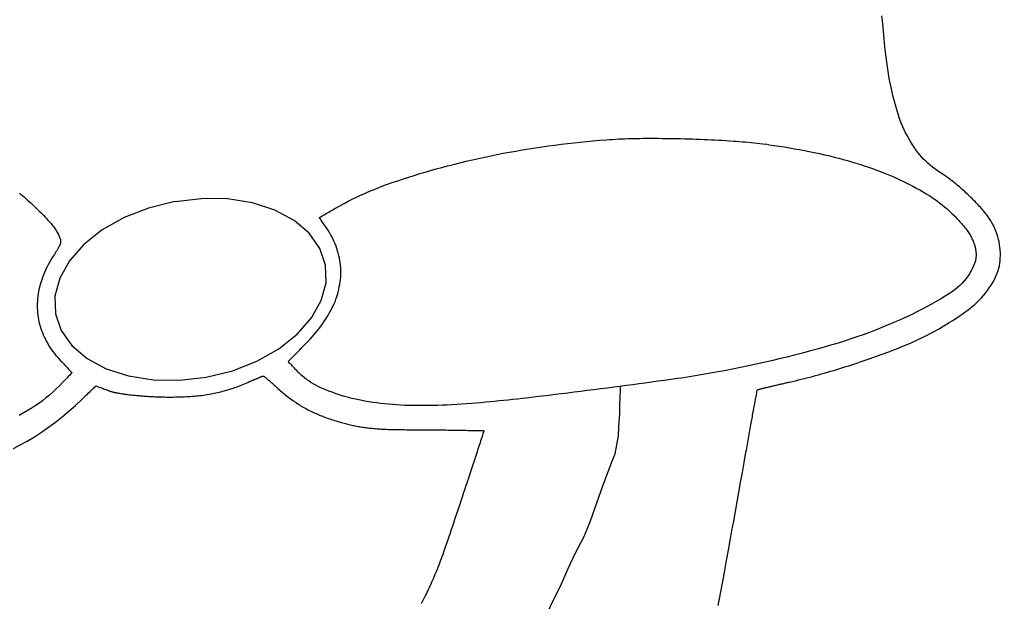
# Model space of a CAD drawing. Extents: x 0 to 1024, y 0 to 751.
# Drawn here: x 706.5 to 1022.4, y 196 to 383.7 of the extents above; entities that cross this region are included whole.
import ezdxf

# ---------------------------------------------------------------- set-up
doc = ezdxf.new("R2010")
doc.units = 0

msp = doc.modelspace()

# ---------------------------------------------------------------- linework, layer by layer
for p, q in [((984.5, 382.5), (984.28, 384.93)), ((984.74, 380.04), (984.5, 382.5)), ((984.98, 377.56), (984.74, 380.04)), ((985.24, 375.03), (984.98, 377.56)), ((985.52, 372.44), (985.24, 375.03)), ((985.7, 370.85), (985.52, 372.44)), ((985.9, 369.29), (985.7, 370.85)), ((986.12, 367.77), (985.9, 369.29)), ((986.35, 366.27), (986.12, 367.77)), ((986.61, 364.79), (986.35, 366.27)), ((986.9, 363.31), (986.61, 364.79)), ((987.2, 361.85), (986.9, 363.31)), ((987.53, 360.38), (987.2, 361.85)), ((987.89, 358.9), (987.53, 360.38)), ((988.27, 357.41), (987.89, 358.9)), ((988.69, 355.9), (988.27, 357.41)), ((989.13, 354.35), (988.69, 355.9)), ((989.46, 353.27), (989.13, 354.35)), ((989.81, 352.23), (989.46, 353.27)), ((990.18, 351.2), (989.81, 352.23)), ((990.57, 350.21), (990.18, 351.2)), ((990.98, 349.23), (990.57, 350.21)), ((991.41, 348.27), (990.98, 349.23)), ((991.87, 347.32), (991.41, 348.27)), ((887.04, 344.3), (889.1, 344.5)), ((889.1, 344.5), (891.19, 344.69)), ((891.19, 344.69), (893.32, 344.86)), ((893.32, 344.86), (895.5, 345.03)), ((895.5, 345.03), (896.53, 345.11)), ((896.53, 345.11), (897.53, 345.17)), ((897.53, 345.17), (898.52, 345.23)), ((898.52, 345.23), (899.49, 345.29)), ((899.49, 345.29), (900.46, 345.33)), ((900.46, 345.33), (901.42, 345.38)), ((901.42, 345.38), (902.38, 345.41)), ((902.38, 345.41), (903.35, 345.44)), ((903.35, 345.44), (904.33, 345.47)), ((904.33, 345.47), (905.32, 345.48)), ((905.32, 345.48), (906.32, 345.5)), ((906.32, 345.5), (907.35, 345.51)), ((907.35, 345.51), (908.62, 345.51)), ((908.62, 345.51), (909.86, 345.52)), ((909.86, 345.52), (911.08, 345.52)), ((911.08, 345.52), (912.28, 345.51)), ((912.28, 345.51), (913.48, 345.5)), ((913.48, 345.5), (914.66, 345.49)), ((914.66, 345.49), (915.85, 345.48)), ((915.85, 345.48), (917.04, 345.46)), ((917.04, 345.46), (918.24, 345.43)), ((918.24, 345.43), (919.46, 345.4)), ((919.46, 345.4), (920.7, 345.37)), ((920.7, 345.37), (921.97, 345.34)), ((921.97, 345.34), (923.23, 345.3)), ((923.23, 345.3), (924.46, 345.25)), ((924.46, 345.25), (925.67, 345.21)), ((925.67, 345.21), (926.86, 345.16)), ((926.86, 345.16), (928.04, 345.11)), ((928.04, 345.11), (929.22, 345.06)), ((929.22, 345.06), (930.39, 345)), ((930.39, 345), (931.57, 344.93)), ((931.57, 344.93), (932.77, 344.87)), ((932.77, 344.87), (933.97, 344.8)), ((933.97, 344.8), (935.2, 344.72)), ((935.2, 344.72), (936.46, 344.64)), ((936.46, 344.64), (937.45, 344.57)), ((937.45, 344.57), (938.43, 344.5)), ((938.43, 344.5), (939.38, 344.42)), ((939.38, 344.42), (940.32, 344.34)), ((992.36, 346.38), (991.87, 347.32)), ((992.88, 345.44), (992.36, 346.38)), ((993.43, 344.51), (992.88, 345.44)), ((994.02, 343.57), (993.43, 344.51)), ((864.26, 341.05), (866.3, 341.41)), ((866.3, 341.41), (868.37, 341.77)), ((868.37, 341.77), (870.5, 342.11)), ((870.5, 342.11), (872.66, 342.45)), ((872.66, 342.45), (874.77, 342.77)), ((874.77, 342.77), (876.85, 343.07)), ((876.85, 343.07), (878.9, 343.35)), ((878.9, 343.35), (880.94, 343.61)), ((880.94, 343.61), (882.97, 343.85)), ((882.97, 343.85), (885, 344.08)), ((885, 344.08), (887.04, 344.3)), ((940.32, 344.34), (941.26, 344.25)), ((941.26, 344.25), (942.18, 344.16)), ((942.18, 344.16), (943.11, 344.06)), ((943.11, 344.06), (944.04, 343.95)), ((944.04, 343.95), (944.98, 343.84)), ((944.98, 343.84), (945.93, 343.72)), ((945.93, 343.72), (946.9, 343.6)), ((947.88, 343.46), (946.9, 343.6)), ((947.88, 343.46), (949.59, 343.22)), ((949.59, 343.22), (951.26, 342.97)), ((951.26, 342.97), (952.9, 342.71)), ((952.9, 342.71), (954.52, 342.44)), ((954.52, 342.44), (956.11, 342.16)), ((956.11, 342.16), (957.7, 341.87)), ((957.7, 341.87), (959.28, 341.57)), ((959.28, 341.57), (960.87, 341.25)), ((960.87, 341.25), (962.48, 340.92)), ((994.64, 342.62), (994.02, 343.57)), ((995.22, 341.79), (994.64, 342.62)), ((995.81, 340.99), (995.22, 341.79)), ((848.31, 337.64), (850.36, 338.13)), ((850.36, 338.13), (852.37, 338.6)), ((852.37, 338.6), (854.36, 339.05)), ((854.36, 339.05), (856.33, 339.48)), ((856.33, 339.48), (858.3, 339.9)), ((858.3, 339.9), (860.27, 340.3)), ((860.27, 340.3), (862.26, 340.68)), ((862.26, 340.68), (864.26, 341.05)), ((962.48, 340.92), (964.1, 340.57)), ((964.1, 340.57), (965.75, 340.2)), ((965.75, 340.2), (967.43, 339.81)), ((967.43, 339.81), (968.9, 339.46)), ((968.9, 339.46), (970.33, 339.1)), ((970.33, 339.1), (971.74, 338.73)), ((971.74, 338.73), (973.12, 338.35)), ((973.12, 338.35), (974.48, 337.96)), ((996.42, 340.22), (995.81, 340.99)), ((997.04, 339.49), (996.42, 340.22)), ((997.69, 338.79), (997.04, 339.49)), ((998.36, 338.11), (997.69, 338.79)), ((999.05, 337.46), (998.36, 338.11)), ((837.13, 334.64), (838.89, 335.15)), ((838.89, 335.15), (840.67, 335.65)), ((840.67, 335.65), (842.48, 336.14)), ((842.48, 336.14), (844.33, 336.63)), ((844.33, 336.63), (846.22, 337.11)), ((846.22, 337.11), (848.31, 337.64)), ((974.48, 337.96), (975.84, 337.55)), ((975.84, 337.55), (977.19, 337.13)), ((977.19, 337.13), (978.53, 336.68)), ((978.53, 336.68), (979.89, 336.22)), ((979.89, 336.22), (981.26, 335.74)), ((981.26, 335.74), (982.65, 335.23)), ((982.65, 335.23), (984.06, 334.69)), ((999.77, 336.84), (999.05, 337.46)), ((1000.52, 336.23), (999.77, 336.84)), ((1001.3, 335.65), (1000.52, 336.23)), ((1002.12, 335.08), (1001.3, 335.65)), ((1002.97, 334.52), (1002.12, 335.08)), ((826.55, 331.23), (828.36, 331.85)), ((828.36, 331.85), (830.14, 332.45)), ((830.14, 332.45), (831.89, 333.02)), ((831.89, 333.02), (833.64, 333.58)), ((833.64, 333.58), (835.38, 334.12)), ((835.38, 334.12), (837.13, 334.64)), ((984.06, 334.69), (985.28, 334.22)), ((985.28, 334.22), (986.46, 333.74)), ((986.46, 333.74), (987.61, 333.26)), ((987.61, 333.26), (988.74, 332.76)), ((988.74, 332.76), (989.85, 332.26)), ((989.85, 332.26), (990.95, 331.74)), ((990.95, 331.74), (992.05, 331.21)), ((1003.39, 334.25), (1002.97, 334.52)), ((1003.81, 333.98), (1003.39, 334.25)), ((1004.21, 333.71), (1003.81, 333.98)), ((1004.6, 333.45), (1004.21, 333.71)), ((1004.99, 333.18), (1004.6, 333.45)), ((1005.37, 332.9), (1004.99, 333.18)), ((1005.75, 332.63), (1005.37, 332.9)), ((1006.13, 332.35), (1005.75, 332.63)), ((1006.51, 332.06), (1006.13, 332.35)), ((1006.9, 331.76), (1006.51, 332.06)), ((1007.28, 331.46), (1006.9, 331.76)), ((819.01, 328.37), (820.39, 328.94)), ((820.39, 328.94), (821.79, 329.5)), ((821.79, 329.5), (823.23, 330.04)), ((823.23, 330.04), (824.71, 330.58)), ((824.71, 330.58), (826.55, 331.23)), ((992.05, 331.21), (993.14, 330.66)), ((993.14, 330.66), (994.23, 330.09)), ((994.23, 330.09), (995.33, 329.5)), ((995.33, 329.5), (996.44, 328.88)), ((996.44, 328.88), (997.57, 328.23)), ((1007.67, 331.14), (1007.28, 331.46)), ((1008.11, 330.79), (1007.67, 331.14)), ((1008.53, 330.43), (1008.11, 330.79)), ((1008.95, 330.09), (1008.53, 330.43)), ((1009.35, 329.74), (1008.95, 330.09)), ((1009.75, 329.39), (1009.35, 329.74)), ((1010.15, 329.05), (1009.75, 329.39)), ((1010.54, 328.7), (1010.15, 329.05)), ((1010.93, 328.34), (1010.54, 328.7)), ((706.5, 327.88), (707.02, 327.43)), ((707.02, 327.43), (707.53, 326.99)), ((707.53, 326.99), (708.04, 326.54)), ((708.04, 326.54), (708.56, 326.08)), ((708.56, 326.08), (709.07, 325.62)), ((709.07, 325.62), (709.59, 325.15)), ((756.46, 325.13), (765.04, 326.11)), ((773.49, 325.97), (765.04, 326.11)), ((781.48, 324.71), (773.49, 325.97)), ((812.33, 325.22), (813.66, 325.9)), ((813.66, 325.9), (814.99, 326.55)), ((814.99, 326.55), (816.32, 327.18)), ((816.32, 327.18), (817.66, 327.78)), ((817.66, 327.78), (819.01, 328.37)), ((997.57, 328.23), (998.52, 327.67)), ((998.52, 327.67), (999.43, 327.11)), ((999.43, 327.11), (1000.32, 326.53)), ((1000.32, 326.53), (1001.19, 325.94)), ((1001.19, 325.94), (1002.03, 325.34)), ((1011.32, 327.98), (1010.93, 328.34)), ((1011.72, 327.61), (1011.32, 327.98)), ((1012.12, 327.23), (1011.72, 327.61)), ((1012.52, 326.84), (1012.12, 327.23)), ((1012.91, 326.47), (1012.52, 326.84)), ((1013.28, 326.1), (1012.91, 326.47)), ((1013.64, 325.74), (1013.28, 326.1)), ((1014, 325.38), (1013.64, 325.74)), ((709.59, 325.15), (710.11, 324.67)), ((710.11, 324.67), (710.64, 324.17)), ((710.64, 324.17), (711.13, 323.71)), ((711.13, 323.71), (711.6, 323.26)), ((711.6, 323.26), (712.06, 322.81)), ((712.06, 322.81), (712.51, 322.37)), ((712.51, 322.37), (712.96, 321.93)), ((748.07, 323.05), (740.2, 319.97)), ((756.46, 325.13), (748.07, 323.05)), ((788.71, 322.38), (781.48, 324.71)), ((794.89, 319.07), (788.71, 322.38)), ((806.54, 322), (806.98, 322.25)), ((806.98, 322.25), (807.41, 322.5)), ((807.41, 322.5), (807.85, 322.75)), ((807.85, 322.75), (808.28, 323)), ((808.28, 323), (809.65, 323.78)), ((809.65, 323.78), (811, 324.52)), ((811, 324.52), (812.33, 325.22)), ((1002.03, 325.34), (1002.85, 324.72)), ((1002.85, 324.72), (1003.66, 324.09)), ((1003.66, 324.09), (1004.46, 323.43)), ((1004.46, 323.43), (1005.25, 322.75)), ((1005.25, 322.75), (1006.03, 322.04)), ((1014.35, 325.02), (1014, 325.38)), ((1014.7, 324.66), (1014.35, 325.02)), ((1015.04, 324.3), (1014.7, 324.66)), ((1015.38, 323.93), (1015.04, 324.3)), ((1015.72, 323.55), (1015.38, 323.93)), ((1016.07, 323.17), (1015.72, 323.55)), ((1016.42, 322.78), (1016.07, 323.17)), ((1016.77, 322.38), (1016.42, 322.78)), ((1017.04, 322.07), (1016.77, 322.38)), ((712.96, 321.93), (713.4, 321.49)), ((713.4, 321.49), (713.84, 321.04)), ((713.84, 321.04), (714.28, 320.59)), ((714.28, 320.59), (714.71, 320.13)), ((714.71, 320.13), (715.16, 319.67)), ((715.16, 319.67), (715.6, 319.19)), ((715.6, 319.19), (716.06, 318.7)), ((740.2, 319.97), (733.15, 316)), ((803.06, 320), (803.5, 320.25)), ((803.27, 319.69), (803.06, 320)), ((803.47, 319.39), (803.27, 319.69)), ((803.68, 319.09), (803.47, 319.39)), ((803.5, 320.25), (803.93, 320.5)), ((803.88, 318.79), (803.68, 319.09)), ((803.93, 320.5), (804.37, 320.75)), ((804.37, 320.75), (804.8, 321)), ((804.8, 321), (805.24, 321.25)), ((805.24, 321.25), (805.67, 321.5)), ((805.67, 321.5), (806.11, 321.75)), ((806.11, 321.75), (806.54, 322)), ((1006.03, 322.04), (1006.82, 321.3)), ((1006.82, 321.3), (1007.6, 320.53)), ((1007.6, 320.53), (1007.96, 320.17)), ((1007.96, 320.17), (1008.31, 319.81)), ((1008.31, 319.81), (1008.64, 319.46)), ((1008.64, 319.46), (1008.97, 319.1)), ((1008.97, 319.1), (1009.29, 318.75)), ((1017.3, 321.76), (1017.04, 322.07)), ((1017.54, 321.45), (1017.3, 321.76)), ((1017.78, 321.14), (1017.54, 321.45)), ((1018.02, 320.83), (1017.78, 321.14)), ((1018.25, 320.52), (1018.02, 320.83)), ((1018.47, 320.21), (1018.25, 320.52)), ((1018.68, 319.89), (1018.47, 320.21)), ((1018.9, 319.57), (1018.68, 319.89)), ((1019.11, 319.23), (1018.9, 319.57)), ((1019.32, 318.89), (1019.11, 319.23)), ((716.06, 318.7), (716.34, 318.38)), ((716.34, 318.38), (716.62, 318.07)), ((716.62, 318.07), (716.88, 317.75)), ((716.88, 317.75), (717.14, 317.44)), ((717.14, 317.44), (717.38, 317.12)), ((717.38, 317.12), (717.61, 316.79)), ((717.61, 316.79), (717.84, 316.46)), ((717.84, 316.46), (718.06, 316.13)), ((718.06, 316.13), (718.28, 315.78)), ((733.15, 316), (727.2, 311.3)), ((799.79, 314.9), (794.89, 319.07)), ((804.09, 318.49), (803.88, 318.79)), ((804.29, 318.19), (804.09, 318.49)), ((804.49, 317.89), (804.29, 318.19)), ((804.7, 317.58), (804.49, 317.89)), ((804.9, 317.28), (804.7, 317.58)), ((805.11, 316.98), (804.9, 317.28)), ((805.31, 316.68), (805.11, 316.98)), ((805.52, 316.38), (805.31, 316.68)), ((805.98, 315.69), (805.52, 316.38)), ((1009.29, 318.75), (1009.6, 318.39)), ((1009.6, 318.39), (1009.91, 318.03)), ((1009.91, 318.03), (1010.22, 317.67)), ((1010.22, 317.67), (1010.53, 317.3)), ((1010.53, 317.3), (1010.83, 316.92)), ((1010.83, 316.92), (1011.14, 316.53)), ((1011.14, 316.53), (1011.45, 316.12)), ((1011.45, 316.12), (1011.69, 315.8)), ((1019.53, 318.53), (1019.32, 318.89)), ((1019.98, 317.74), (1019.53, 318.53)), ((1020.38, 316.95), (1019.98, 317.74)), ((1020.75, 316.16), (1020.38, 316.95)), ((1021.08, 315.37), (1020.75, 316.16)), ((718.28, 315.78), (718.49, 315.43)), ((718.49, 315.43), (718.7, 315.07)), ((718.7, 315.07), (718.9, 314.69)), ((718.9, 314.69), (718.97, 314.56)), ((718.97, 314.56), (719.04, 314.42)), ((719.04, 314.42), (719.11, 314.29)), ((719.11, 314.29), (719.17, 314.16)), ((719.17, 314.16), (719.23, 314.03)), ((719.23, 314.03), (719.29, 313.9)), ((719.29, 313.9), (719.34, 313.76)), ((719.34, 313.76), (719.39, 313.63)), ((719.39, 313.63), (719.45, 313.49)), ((719.45, 313.49), (719.5, 313.36)), ((719.5, 313.36), (719.55, 313.21)), ((719.55, 313.21), (719.59, 313.07)), ((719.59, 313.07), (719.63, 312.97)), ((719.63, 312.97), (719.65, 312.87)), ((719.65, 312.87), (719.68, 312.77)), ((719.68, 312.77), (719.69, 312.67)), ((803.22, 310.04), (799.79, 314.9)), ((806.4, 314.99), (805.98, 315.69)), ((806.8, 314.3), (806.4, 314.99)), ((807.18, 313.61), (806.8, 314.3)), ((807.53, 312.91), (807.18, 313.61)), ((807.85, 312.21), (807.53, 312.91)), ((1011.69, 315.8), (1011.92, 315.48)), ((1011.92, 315.48), (1012.14, 315.16)), ((1012.14, 315.16), (1012.35, 314.83)), ((1012.35, 314.83), (1012.55, 314.51)), ((1012.55, 314.51), (1012.74, 314.18)), ((1012.74, 314.18), (1012.92, 313.85)), ((1012.92, 313.85), (1013.1, 313.52)), ((1013.1, 313.52), (1013.27, 313.17)), ((1013.27, 313.17), (1013.44, 312.82)), ((1013.44, 312.82), (1013.6, 312.46)), ((1021.37, 314.57), (1021.08, 315.37)), ((1021.62, 313.76), (1021.37, 314.57)), ((1021.84, 312.94), (1021.62, 313.76)), ((1022.02, 312.11), (1021.84, 312.94)), ((718.7, 309.69), (718.58, 309.5)), ((718.82, 309.89), (718.7, 309.69)), ((718.93, 310.09), (718.82, 309.89)), ((719.06, 310.29), (718.93, 310.09)), ((719.18, 310.5), (719.06, 310.29)), ((719.24, 310.61), (719.18, 310.5)), ((719.3, 310.72), (719.24, 310.61)), ((719.35, 310.83), (719.3, 310.72)), ((719.4, 310.94), (719.35, 310.83)), ((719.45, 311.05), (719.4, 310.94)), ((719.49, 311.16), (719.45, 311.05)), ((719.53, 311.27), (719.49, 311.16)), ((719.56, 311.38), (719.53, 311.27)), ((719.6, 311.5), (719.56, 311.38)), ((719.63, 311.61), (719.6, 311.5)), ((719.65, 311.73), (719.63, 311.61)), ((719.68, 311.86), (719.65, 311.73)), ((719.69, 311.96), (719.68, 311.86)), ((719.69, 312.67), (719.71, 312.57)), ((719.71, 312.07), (719.69, 311.96)), ((719.71, 312.57), (719.72, 312.47)), ((719.72, 312.17), (719.71, 312.07)), ((719.72, 312.47), (719.72, 312.37)), ((719.72, 312.37), (719.72, 312.27)), ((719.72, 312.27), (719.72, 312.17)), ((727.2, 311.3), (722.56, 306.04)), ((805.05, 304.67), (803.22, 310.04)), ((808.15, 311.49), (807.85, 312.21)), ((808.43, 310.76), (808.15, 311.49)), ((808.69, 310.02), (808.43, 310.76)), ((808.93, 309.25), (808.69, 310.02)), ((1013.6, 312.46), (1013.75, 312.08)), ((1013.75, 312.08), (1013.88, 311.77)), ((1013.88, 311.77), (1013.99, 311.47)), ((1013.99, 311.47), (1014.09, 311.17)), ((1014.09, 311.17), (1014.18, 310.86)), ((1014.18, 310.86), (1014.26, 310.56)), ((1014.26, 310.56), (1014.33, 310.26)), ((1014.33, 310.26), (1014.39, 309.95)), ((1014.39, 309.95), (1014.44, 309.65)), ((1014.44, 309.65), (1014.49, 309.34)), ((1022.17, 311.26), (1022.02, 312.11)), ((1022.28, 310.4), (1022.17, 311.26)), ((1022.36, 309.51), (1022.28, 310.4)), ((716.78, 306.67), (716.35, 305.94)), ((717.23, 307.4), (716.78, 306.67)), ((717.71, 308.13), (717.23, 307.4)), ((717.84, 308.34), (717.71, 308.13)), ((717.97, 308.53), (717.84, 308.34)), ((718.1, 308.73), (717.97, 308.53)), ((718.22, 308.92), (718.1, 308.73)), ((718.34, 309.11), (718.22, 308.92)), ((718.46, 309.31), (718.34, 309.11)), ((718.58, 309.5), (718.46, 309.31)), ((809.15, 308.47), (808.93, 309.25)), ((809.35, 307.66), (809.15, 308.47)), ((809.52, 306.88), (809.35, 307.66)), ((809.67, 306.1), (809.52, 306.88)), ((1014.47, 306.6), (1014.41, 306.32)), ((1014.51, 306.89), (1014.47, 306.6)), ((1014.49, 309.34), (1014.52, 309.02)), ((1014.54, 307.17), (1014.51, 306.89)), ((1014.52, 309.02), (1014.55, 308.69)), ((1014.57, 307.46), (1014.54, 307.17)), ((1014.55, 308.69), (1014.57, 308.36)), ((1014.57, 308.36), (1014.58, 308.06)), ((1014.58, 307.76), (1014.57, 307.46)), ((1014.58, 308.06), (1014.58, 307.76)), ((1022.33, 306.06), (1022.39, 306.89)), ((1022.41, 308.61), (1022.36, 309.51)), ((1022.39, 306.89), (1022.42, 307.74)), ((1022.42, 307.74), (1022.41, 308.61)), ((715.21, 303.76), (714.86, 303.02)), ((715.57, 304.49), (715.21, 303.76)), ((715.95, 305.22), (715.57, 304.49)), ((716.35, 305.94), (715.95, 305.22)), ((722.56, 306.04), (719.42, 300.42)), ((805.21, 298.99), (805.05, 304.67)), ((809.79, 305.34), (809.67, 306.1)), ((809.88, 304.58), (809.79, 305.34)), ((809.95, 303.83), (809.88, 304.58)), ((809.99, 303.08), (809.95, 303.83)), ((1013.53, 303.93), (1013.06, 302.98)), ((1013.96, 304.92), (1013.53, 303.93)), ((1014.08, 305.2), (1013.96, 304.92)), ((1014.18, 305.48), (1014.08, 305.2)), ((1014.27, 305.76), (1014.18, 305.48)), ((1014.35, 306.04), (1014.27, 305.76)), ((1014.41, 306.32), (1014.35, 306.04)), ((1021.68, 302.88), (1021.9, 303.66)), ((1021.9, 303.66), (1022.08, 304.45)), ((1022.08, 304.45), (1022.22, 305.25)), ((1022.22, 305.25), (1022.33, 306.06)), ((713.92, 300.71), (713.64, 299.9)), ((714.22, 301.5), (713.92, 300.71)), ((714.53, 302.26), (714.22, 301.5)), ((714.86, 303.02), (714.53, 302.26)), ((719.42, 300.42), (717.9, 294.67)), ((809.87, 300.04), (809.94, 300.81)), ((809.94, 300.81), (809.98, 301.57)), ((809.98, 301.57), (810, 302.32)), ((810, 302.32), (809.99, 303.08)), ((1011.41, 300.38), (1010.78, 299.59)), ((1012, 301.21), (1011.41, 300.38)), ((1012.54, 302.07), (1012, 301.21)), ((1013.06, 302.98), (1012.54, 302.07)), ((1020.39, 299.83), (1020.77, 300.59)), ((1020.77, 300.59), (1021.11, 301.35)), ((1021.11, 301.35), (1021.42, 302.11)), ((1021.42, 302.11), (1021.68, 302.88)), ((712.93, 297.56), (712.75, 296.82)), ((713.13, 298.31), (712.93, 297.56)), ((713.36, 299.07), (713.13, 298.31)), ((713.64, 299.9), (713.36, 299.07)), ((803.69, 293.24), (805.21, 298.99)), ((809.32, 296.78), (809.49, 297.61)), ((809.49, 297.61), (809.65, 298.46)), ((809.65, 298.46), (809.77, 299.25)), ((809.77, 299.25), (809.87, 300.04)), ((1008.63, 297.43), (1007.82, 296.77)), ((1009.39, 298.11), (1008.63, 297.43)), ((1010.1, 298.83), (1009.39, 298.11)), ((1010.78, 299.59), (1010.1, 298.83)), ((1018.23, 296.45), (1018.82, 297.29)), ((1018.82, 297.29), (1019.4, 298.17)), ((1019.4, 298.17), (1019.96, 299.08)), ((1019.96, 299.08), (1020.39, 299.83)), ((712.28, 293.89), (712.23, 293.14)), ((712.36, 294.62), (712.28, 293.89)), ((712.46, 295.36), (712.36, 294.62)), ((712.59, 296.09), (712.46, 295.36)), ((712.75, 296.82), (712.59, 296.09)), ((717.9, 294.67), (718.06, 288.99)), ((808.4, 293.64), (808.66, 294.4)), ((808.66, 294.4), (808.9, 295.18)), ((808.9, 295.18), (809.12, 295.97)), ((809.12, 295.97), (809.32, 296.78)), ((1004.59, 294.63), (1003.14, 293.74)), ((1006.07, 295.55), (1004.59, 294.63)), ((1006.97, 296.14), (1006.07, 295.55)), ((1007.82, 296.77), (1006.97, 296.14)), ((1015.62, 293.38), (1016.31, 294.11)), ((1016.31, 294.11), (1016.97, 294.86)), ((1016.97, 294.86), (1017.61, 295.64)), ((1017.61, 295.64), (1018.23, 296.45)), ((712.23, 293.14), (712.19, 292.39)), ((712.19, 292.39), (712.19, 291.63)), ((712.19, 291.63), (712.2, 290.85)), ((712.2, 290.85), (712.24, 290.06)), ((800.55, 287.62), (803.69, 293.24)), ((806.68, 289.89), (807.08, 290.64)), ((807.08, 290.64), (807.45, 291.38)), ((807.45, 291.38), (807.79, 292.13)), ((807.79, 292.13), (808.11, 292.88)), ((808.11, 292.88), (808.4, 293.64)), ((998.83, 291.29), (997.4, 290.53)), ((1000.26, 292.08), (998.83, 291.29)), ((1001.69, 292.9), (1000.26, 292.08)), ((1003.14, 293.74), (1001.69, 292.9)), ((1011.69, 290.02), (1012.55, 290.66)), ((1012.55, 290.66), (1013.37, 291.32)), ((1013.37, 291.32), (1014.15, 291.99)), ((1014.15, 291.99), (1014.9, 292.67)), ((1014.9, 292.67), (1015.62, 293.38)), ((712.24, 290.06), (712.3, 289.29)), ((712.3, 289.29), (712.37, 288.54)), ((712.37, 288.54), (712.47, 287.81)), ((712.47, 287.81), (712.6, 287.09)), ((718.06, 288.99), (719.89, 283.63)), ((795.91, 282.36), (800.55, 287.62)), ((805.24, 287.46), (805.75, 288.29)), ((805.75, 288.29), (806.25, 289.14)), ((806.25, 289.14), (806.68, 289.89)), ((991.49, 287.64), (989.94, 286.95)), ((993.01, 288.34), (991.49, 287.64)), ((994.49, 289.06), (993.01, 288.34)), ((995.95, 289.78), (994.49, 289.06)), ((997.4, 290.53), (995.95, 289.78)), ((1007.08, 286.85), (1008.22, 287.6)), ((1008.22, 287.6), (1009.37, 288.37)), ((1009.37, 288.37), (1010.52, 289.18)), ((1010.52, 289.18), (1011.69, 290.02)), ((712.6, 287.09), (712.74, 286.38)), ((712.74, 286.38), (712.91, 285.67)), ((712.91, 285.67), (713.1, 284.98)), ((713.1, 284.98), (713.32, 284.29)), ((802.53, 283.67), (803.1, 284.39)), ((803.1, 284.39), (803.65, 285.14)), ((803.65, 285.14), (804.19, 285.89)), ((804.19, 285.89), (804.72, 286.67)), ((804.72, 286.67), (805.24, 287.46)), ((984.22, 284.55), (982.2, 283.75)), ((986.26, 285.38), (984.22, 284.55)), ((988.34, 286.25), (986.26, 285.38)), ((989.94, 286.95), (988.34, 286.25)), ((1002.46, 284.07), (1003.63, 284.74)), ((1003.63, 284.74), (1004.79, 285.42)), ((1004.79, 285.42), (1005.94, 286.13)), ((1005.94, 286.13), (1007.08, 286.85)), ((713.32, 284.29), (713.56, 283.6)), ((713.56, 283.6), (713.83, 282.91)), ((713.83, 282.91), (714.13, 282.21)), ((714.13, 282.21), (714.45, 281.51)), ((714.45, 281.51), (714.81, 280.77)), ((719.89, 283.63), (723.32, 278.76)), ((789.96, 277.66), (795.91, 282.36)), ((800.05, 280.81), (800.7, 281.52)), ((800.7, 281.52), (801.33, 282.23)), ((801.33, 282.23), (801.94, 282.95)), ((801.94, 282.95), (802.53, 283.67)), ((976.23, 281.54), (974.24, 280.86)), ((978.22, 282.25), (976.23, 281.54)), ((980.21, 282.98), (978.22, 282.25)), ((982.2, 283.75), (980.21, 282.98)), ((996.75, 281.1), (997.5, 281.47)), ((997.5, 281.47), (998.79, 282.11)), ((998.79, 282.11), (1000.04, 282.76)), ((1000.04, 282.76), (1001.26, 283.41)), ((1001.26, 283.41), (1002.46, 284.07)), ((714.81, 280.77), (715.18, 280.06)), ((715.18, 280.06), (715.57, 279.37)), ((715.57, 279.37), (715.96, 278.7)), ((715.96, 278.7), (716.37, 278.05)), ((716.37, 278.05), (716.8, 277.41)), ((723.32, 278.76), (728.22, 274.59)), ((797.25, 277.93), (797.78, 278.47)), ((797.78, 278.47), (798.3, 279.01)), ((798.3, 279.01), (798.83, 279.55)), ((798.83, 279.55), (799.36, 280.1)), ((799.36, 280.1), (800.05, 280.81)), ((966, 278.31), (963.82, 277.7)), ((968.11, 278.93), (966, 278.31)), ((970.19, 279.56), (968.11, 278.93)), ((972.23, 280.2), (970.19, 279.56)), ((974.24, 280.86), (972.23, 280.2)), ((989.46, 277.91), (990.22, 278.21)), ((990.22, 278.21), (990.97, 278.51)), ((990.97, 278.51), (991.7, 278.82)), ((991.7, 278.82), (992.42, 279.13)), ((992.42, 279.13), (993.14, 279.44)), ((993.14, 279.44), (993.85, 279.75)), ((993.85, 279.75), (994.57, 280.08)), ((994.57, 280.08), (995.28, 280.41)), ((995.28, 280.41), (996.01, 280.75)), ((996.01, 280.75), (996.75, 281.1)), ((716.8, 277.41), (717.25, 276.78)), ((717.25, 276.78), (717.71, 276.17)), ((717.71, 276.17), (718.2, 275.56)), ((718.2, 275.56), (718.71, 274.96)), ((718.71, 274.96), (719.24, 274.36)), ((782.91, 273.69), (789.96, 277.66)), ((794.07, 274.68), (794.6, 275.22)), ((794.6, 275.22), (795.13, 275.76)), ((795.13, 275.76), (795.66, 276.3)), ((795.66, 276.3), (796.19, 276.84)), ((796.19, 276.84), (796.72, 277.39)), ((796.72, 277.39), (797.25, 277.93)), ((953.66, 275.04), (951.19, 274.43)), ((956.14, 275.66), (953.66, 275.04)), ((958.66, 276.31), (956.14, 275.66)), ((961.21, 276.99), (958.66, 276.31)), ((963.82, 277.7), (961.21, 276.99)), ((980.43, 274.55), (981.34, 274.87)), ((981.34, 274.87), (982.25, 275.19)), ((982.25, 275.19), (983.15, 275.52)), ((983.15, 275.52), (984.06, 275.85)), ((984.06, 275.85), (984.96, 276.18)), ((984.96, 276.18), (985.87, 276.52)), ((985.87, 276.52), (986.79, 276.87)), ((986.79, 276.87), (987.73, 277.23)), ((987.73, 277.23), (988.69, 277.6)), ((988.69, 277.6), (989.46, 277.91)), ((719.24, 274.36), (719.81, 273.76)), ((719.81, 273.76), (720.1, 273.45)), ((720.1, 273.45), (720.4, 273.13)), ((720.4, 273.13), (720.7, 272.82)), ((720.7, 272.82), (721, 272.51)), ((721, 272.51), (721.3, 272.2)), ((721.3, 272.2), (721.6, 271.89)), ((721.6, 271.89), (721.9, 271.58)), ((728.22, 274.59), (734.4, 271.28)), ((775.04, 270.61), (782.91, 273.69)), ((793.02, 273.59), (793.55, 274.13)), ((793.24, 273.35), (793.02, 273.59)), ((793.47, 273.11), (793.24, 273.35)), ((793.7, 272.87), (793.47, 273.11)), ((793.55, 274.13), (794.07, 274.68)), ((793.93, 272.63), (793.7, 272.87)), ((794.16, 272.39), (793.93, 272.63)), ((794.39, 272.15), (794.16, 272.39)), ((794.62, 271.91), (794.39, 272.15)), ((794.84, 271.67), (794.62, 271.91)), ((941.29, 272.2), (938.75, 271.67)), ((943.79, 272.74), (941.29, 272.2)), ((946.27, 273.29), (943.79, 272.74)), ((948.74, 273.85), (946.27, 273.29)), ((951.19, 274.43), (948.74, 273.85)), ((971.66, 271.65), (972.62, 271.95)), ((972.62, 271.95), (973.59, 272.26)), ((973.59, 272.26), (974.56, 272.57)), ((974.56, 272.57), (975.55, 272.89)), ((975.55, 272.89), (976.55, 273.22)), ((976.55, 273.22), (977.57, 273.57)), ((977.57, 273.57), (978.55, 273.9)), ((978.55, 273.9), (979.5, 274.22)), ((979.5, 274.22), (980.43, 274.55)), ((721.9, 271.58), (722.19, 271.26)), ((722.16, 268.73), (721.92, 268.47)), ((722.41, 268.99), (722.16, 268.73)), ((722.19, 271.26), (722.49, 270.95)), ((722.65, 269.24), (722.41, 268.99)), ((722.49, 270.95), (722.79, 270.64)), ((722.9, 269.5), (722.65, 269.24)), ((722.79, 270.64), (723.09, 270.33)), ((723.14, 269.76), (722.9, 269.5)), ((723.09, 270.33), (723.39, 270.02)), ((723.39, 270.02), (723.14, 269.76)), ((734.4, 271.28), (741.63, 268.95)), ((741.63, 268.95), (749.62, 267.69)), ((758.07, 267.55), (766.65, 268.53)), ((766.65, 268.53), (775.04, 270.61)), ((783.74, 268.48), (783.84, 268.53)), ((783.84, 268.53), (783.95, 268.57)), ((783.95, 268.57), (784.06, 268.62)), ((784.06, 268.62), (784.17, 268.66)), ((784.17, 268.66), (784.28, 268.71)), ((784.28, 268.71), (784.39, 268.75)), ((784.39, 268.75), (784.5, 268.8)), ((784.5, 268.8), (784.61, 268.85)), ((784.61, 268.85), (784.64, 268.86)), ((784.64, 268.86), (784.66, 268.87)), ((784.66, 268.87), (784.68, 268.87)), ((784.68, 268.87), (784.7, 268.88)), ((784.7, 268.88), (784.73, 268.89)), ((784.73, 268.89), (784.75, 268.9)), ((784.75, 268.9), (784.77, 268.9)), ((784.77, 268.9), (784.79, 268.91)), ((784.79, 268.91), (784.82, 268.91)), ((784.82, 268.91), (784.84, 268.92)), ((784.84, 268.92), (784.86, 268.92)), ((784.86, 268.92), (784.89, 268.93)), ((784.89, 268.93), (784.91, 268.93)), ((784.91, 268.93), (784.94, 268.93)), ((784.94, 268.93), (784.96, 268.93)), ((784.96, 268.93), (784.98, 268.93)), ((784.98, 268.93), (785, 268.93)), ((785, 268.93), (785.02, 268.93)), ((785.02, 268.93), (785.05, 268.92)), ((785.05, 268.92), (785.07, 268.91)), ((785.07, 268.91), (785.09, 268.9)), ((785.09, 268.9), (785.11, 268.89)), ((785.11, 268.89), (785.13, 268.88)), ((785.13, 268.88), (785.15, 268.86)), ((785.15, 268.86), (785.26, 268.78)), ((785.26, 268.78), (785.36, 268.69)), ((785.36, 268.69), (785.46, 268.61)), ((785.46, 268.61), (785.57, 268.52)), ((785.57, 268.52), (785.67, 268.44)), ((795.07, 271.43), (794.84, 271.67)), ((795.3, 271.18), (795.07, 271.43)), ((795.53, 270.94), (795.3, 271.18)), ((795.76, 270.7), (795.53, 270.94)), ((796.38, 270.07), (795.76, 270.7)), ((797.01, 269.47), (796.38, 270.07)), ((797.64, 268.89), (797.01, 269.47)), ((798.29, 268.35), (797.64, 268.89)), ((922.24, 268.67), (920.98, 268.48)), ((923.49, 268.87), (922.24, 268.67)), ((924.72, 269.07), (923.49, 268.87)), ((925.95, 269.27), (924.72, 269.07)), ((927.18, 269.48), (925.95, 269.27)), ((928.41, 269.69), (927.18, 269.48)), ((929.65, 269.91), (928.41, 269.69)), ((930.91, 270.14), (929.65, 269.91)), ((932.19, 270.38), (930.91, 270.14)), ((933.5, 270.63), (932.19, 270.38)), ((936.15, 271.15), (933.5, 270.63)), ((938.75, 271.67), (936.15, 271.15)), ((960.11, 268.34), (961.02, 268.57)), ((961.02, 268.57), (961.93, 268.82)), ((961.93, 268.82), (962.85, 269.07)), ((962.85, 269.07), (963.78, 269.32)), ((963.78, 269.32), (964.73, 269.59)), ((964.73, 269.59), (965.7, 269.86)), ((965.7, 269.86), (966.74, 270.16)), ((966.74, 270.16), (967.75, 270.46)), ((967.75, 270.46), (968.74, 270.76)), ((968.74, 270.76), (969.72, 271.05)), ((969.72, 271.05), (970.69, 271.35)), ((970.69, 271.35), (971.66, 271.65)), ((719.37, 265.82), (718.28, 264.77)), ((720.44, 266.93), (719.37, 265.82)), ((720.69, 267.19), (720.44, 266.93)), ((720.94, 267.44), (720.69, 267.19)), ((721.18, 267.7), (720.94, 267.44)), ((721.43, 267.96), (721.18, 267.7)), ((721.67, 268.22), (721.43, 267.96)), ((721.92, 268.47), (721.67, 268.22)), ((730.34, 265.02), (730.71, 265.38)), ((730.71, 265.38), (731.08, 265.74)), ((731.08, 265.74), (731.43, 265.61)), ((731.43, 265.61), (731.79, 265.48)), ((731.79, 265.48), (732.14, 265.35)), ((749.62, 267.69), (758.07, 267.55)), ((775.77, 265.19), (776.3, 265.37)), ((776.3, 265.37), (776.82, 265.56)), ((776.82, 265.56), (777.35, 265.76)), ((777.35, 265.76), (777.87, 265.96)), ((777.87, 265.96), (778.39, 266.17)), ((778.39, 266.17), (778.92, 266.39)), ((778.92, 266.39), (779.45, 266.62)), ((779.45, 266.62), (780, 266.86)), ((780, 266.86), (780.15, 266.93)), ((780.15, 266.93), (780.3, 266.99)), ((780.3, 266.99), (780.45, 267.06)), ((780.45, 267.06), (780.59, 267.12)), ((780.59, 267.12), (780.73, 267.18)), ((780.73, 267.18), (780.88, 267.25)), ((780.88, 267.25), (781.02, 267.31)), ((781.02, 267.31), (781.16, 267.37)), ((781.16, 267.37), (781.3, 267.44)), ((781.3, 267.44), (781.45, 267.5)), ((781.45, 267.5), (781.6, 267.56)), ((781.6, 267.56), (781.75, 267.63)), ((781.75, 267.63), (781.89, 267.69)), ((781.89, 267.69), (782.02, 267.75)), ((782.02, 267.75), (782.14, 267.8)), ((782.14, 267.8), (782.27, 267.86)), ((782.27, 267.86), (782.4, 267.91)), ((782.4, 267.91), (782.52, 267.96)), ((782.52, 267.96), (782.65, 268.02)), ((782.65, 268.02), (782.77, 268.07)), ((782.77, 268.07), (782.9, 268.13)), ((782.9, 268.13), (783.03, 268.18)), ((783.03, 268.18), (783.16, 268.24)), ((783.16, 268.24), (783.29, 268.29)), ((783.29, 268.29), (783.41, 268.34)), ((783.41, 268.34), (783.52, 268.39)), ((783.52, 268.39), (783.63, 268.43)), ((783.63, 268.43), (783.74, 268.48)), ((785.67, 268.44), (785.77, 268.36)), ((785.77, 268.36), (785.87, 268.28)), ((785.87, 268.28), (785.97, 268.19)), ((785.97, 268.19), (786.07, 268.11)), ((786.07, 268.11), (786.18, 268.02)), ((786.18, 268.02), (786.28, 267.94)), ((786.28, 267.94), (786.39, 267.85)), ((786.39, 267.85), (786.51, 267.74)), ((786.51, 267.74), (786.64, 267.64)), ((786.64, 267.64), (786.76, 267.54)), ((786.76, 267.54), (786.88, 267.44)), ((786.88, 267.44), (786.99, 267.34)), ((786.99, 267.34), (787.11, 267.24)), ((787.11, 267.24), (787.23, 267.14)), ((787.23, 267.14), (787.34, 267.04)), ((787.34, 267.04), (787.46, 266.94)), ((787.46, 266.94), (787.58, 266.84)), ((787.58, 266.84), (787.7, 266.73)), ((787.7, 266.73), (787.82, 266.62)), ((787.82, 266.62), (787.97, 266.5)), ((787.97, 266.5), (788.1, 266.37)), ((788.1, 266.37), (788.24, 266.25)), ((788.24, 266.25), (788.38, 266.13)), ((788.38, 266.13), (788.51, 266.01)), ((788.51, 266.01), (788.64, 265.89)), ((788.64, 265.89), (788.77, 265.77)), ((788.77, 265.77), (788.91, 265.65)), ((788.91, 265.65), (789.04, 265.53)), ((789.04, 265.53), (789.17, 265.41)), ((789.17, 265.41), (789.31, 265.28)), ((798.94, 267.84), (798.29, 268.35)), ((799.62, 267.35), (798.94, 267.84)), ((800.31, 266.89), (799.62, 267.35)), ((801.02, 266.45), (800.31, 266.89)), ((801.75, 266.04), (801.02, 266.45)), ((802.51, 265.64), (801.75, 266.04)), ((803.29, 265.26), (802.51, 265.64)), ((899.98, 265.59), (897.92, 265.32)), ((899.98, 265.59), (899.81, 260.86)), ((902.01, 265.86), (899.98, 265.59)), ((904.02, 266.13), (902.01, 265.86)), ((906.03, 266.4), (904.02, 266.13)), ((908.03, 266.67), (906.03, 266.4)), ((910.04, 266.94), (908.03, 266.67)), ((912.07, 267.22), (910.04, 266.94)), ((914.13, 267.51), (912.07, 267.22)), ((916.23, 267.8), (914.13, 267.51)), ((918.37, 268.1), (916.23, 267.8)), ((919.69, 268.29), (918.37, 268.1)), ((920.98, 268.48), (919.69, 268.29)), ((947.35, 265.32), (947.64, 265.38)), ((947.64, 265.38), (947.92, 265.45)), ((947.92, 265.45), (948.19, 265.52)), ((948.19, 265.52), (948.46, 265.58)), ((948.46, 265.58), (948.73, 265.64)), ((948.73, 265.64), (948.99, 265.71)), ((948.99, 265.71), (949.26, 265.77)), ((949.26, 265.77), (949.53, 265.83)), ((949.53, 265.83), (949.8, 265.9)), ((949.8, 265.9), (950.07, 265.96)), ((950.07, 265.96), (950.35, 266.03)), ((950.35, 266.03), (950.63, 266.09)), ((950.63, 266.09), (950.97, 266.17)), ((950.97, 266.17), (951.29, 266.25)), ((951.29, 266.25), (951.61, 266.32)), ((951.61, 266.32), (951.93, 266.39)), ((951.93, 266.39), (952.24, 266.46)), ((952.24, 266.46), (952.55, 266.54)), ((952.55, 266.54), (952.86, 266.61)), ((952.86, 266.61), (953.18, 266.68)), ((953.18, 266.68), (953.49, 266.75)), ((953.49, 266.75), (953.81, 266.83)), ((953.81, 266.83), (954.14, 266.9)), ((954.14, 266.9), (954.47, 266.98)), ((954.47, 266.98), (955.45, 267.2)), ((955.45, 267.2), (956.41, 267.43)), ((956.41, 267.43), (957.35, 267.65)), ((957.35, 267.65), (958.28, 267.88)), ((958.28, 267.88), (959.2, 268.11)), ((959.2, 268.11), (960.11, 268.34)), ((716.09, 262.79), (714.97, 261.86)), ((717.19, 263.76), (716.09, 262.79)), ((718.28, 264.77), (717.19, 263.76)), ((727.36, 262.17), (727.73, 262.53)), ((727.73, 262.53), (728.1, 262.88)), ((728.1, 262.88), (728.48, 263.24)), ((728.48, 263.24), (728.85, 263.6)), ((728.85, 263.6), (729.22, 263.95)), ((729.22, 263.95), (729.59, 264.31)), ((729.59, 264.31), (729.97, 264.67)), ((729.97, 264.67), (730.34, 265.02)), ((732.14, 265.35), (732.49, 265.22)), ((732.49, 265.22), (732.84, 265.09)), ((732.84, 265.09), (733.19, 264.97)), ((733.19, 264.97), (733.54, 264.84)), ((733.54, 264.84), (733.89, 264.71)), ((733.89, 264.71), (734.24, 264.58)), ((734.24, 264.58), (734.59, 264.45)), ((734.59, 264.45), (734.94, 264.32)), ((734.94, 264.32), (735.29, 264.19)), ((735.29, 264.19), (735.5, 264.12)), ((735.5, 264.12), (735.7, 264.05)), ((735.7, 264.05), (735.9, 263.98)), ((735.9, 263.98), (736.1, 263.92)), ((736.1, 263.92), (736.3, 263.86)), ((736.3, 263.86), (736.49, 263.81)), ((736.49, 263.81), (736.69, 263.76)), ((736.69, 263.76), (736.89, 263.71)), ((736.89, 263.71), (737.09, 263.66)), ((737.09, 263.66), (737.3, 263.62)), ((737.3, 263.62), (737.51, 263.58)), ((737.51, 263.58), (737.72, 263.54)), ((737.72, 263.54), (738.05, 263.48)), ((738.05, 263.48), (738.37, 263.42)), ((738.37, 263.42), (738.69, 263.37)), ((738.69, 263.37), (739, 263.32)), ((739, 263.32), (739.31, 263.27)), ((739.31, 263.27), (739.61, 263.22)), ((739.61, 263.22), (739.92, 263.18)), ((739.92, 263.18), (740.23, 263.13)), ((740.23, 263.13), (740.54, 263.09)), ((740.54, 263.09), (740.86, 263.05)), ((740.86, 263.05), (741.18, 263)), ((741.18, 263), (741.51, 262.96)), ((741.51, 262.96), (741.91, 262.91)), ((741.91, 262.91), (742.29, 262.87)), ((742.29, 262.87), (742.67, 262.82)), ((742.67, 262.82), (743.04, 262.78)), ((743.04, 262.78), (743.41, 262.74)), ((743.41, 262.74), (743.78, 262.71)), ((743.78, 262.71), (744.15, 262.67)), ((744.15, 262.67), (744.52, 262.64)), ((744.52, 262.64), (744.89, 262.6)), ((744.89, 262.6), (745.27, 262.57)), ((745.27, 262.57), (745.66, 262.54)), ((745.66, 262.54), (746.05, 262.51)), ((746.05, 262.51), (746.48, 262.48)), ((746.48, 262.48), (746.9, 262.45)), ((746.9, 262.45), (747.31, 262.42)), ((747.31, 262.42), (747.72, 262.4)), ((747.72, 262.4), (748.12, 262.37)), ((748.12, 262.37), (748.52, 262.35)), ((748.52, 262.35), (748.93, 262.33)), ((748.93, 262.33), (749.33, 262.31)), ((749.33, 262.31), (749.74, 262.29)), ((749.74, 262.29), (750.15, 262.27)), ((750.15, 262.27), (750.57, 262.25)), ((750.57, 262.25), (751, 262.24)), ((751, 262.24), (751.75, 262.21)), ((751.75, 262.21), (752.48, 262.19)), ((758.13, 262.2), (758.86, 262.22)), ((758.86, 262.22), (759.61, 262.25)), ((759.61, 262.25), (760.25, 262.28)), ((760.25, 262.28), (760.87, 262.31)), ((760.87, 262.31), (761.49, 262.35)), ((761.49, 262.35), (762.09, 262.39)), ((762.09, 262.39), (762.69, 262.44)), ((762.69, 262.44), (763.29, 262.5)), ((763.29, 262.5), (763.88, 262.56)), ((763.88, 262.56), (764.48, 262.63)), ((764.48, 262.63), (765.08, 262.7)), ((765.08, 262.7), (765.69, 262.79)), ((765.69, 262.79), (766.31, 262.88)), ((766.31, 262.88), (766.94, 262.98)), ((766.94, 262.98), (767.53, 263.07)), ((767.53, 263.07), (768.1, 263.17)), ((768.1, 263.17), (768.65, 263.27)), ((768.65, 263.27), (769.2, 263.38)), ((769.2, 263.38), (769.74, 263.5)), ((769.74, 263.5), (770.28, 263.62)), ((770.28, 263.62), (770.82, 263.74)), ((770.82, 263.74), (771.36, 263.87)), ((771.36, 263.87), (771.9, 264.01)), ((771.9, 264.01), (772.45, 264.16)), ((772.45, 264.16), (773, 264.32)), ((773, 264.32), (773.57, 264.48)), ((773.57, 264.48), (774.14, 264.66)), ((774.14, 264.66), (774.69, 264.83)), ((774.69, 264.83), (775.24, 265.01)), ((775.24, 265.01), (775.77, 265.19)), ((789.45, 265.15), (789.31, 265.28)), ((789.45, 265.15), (789.84, 264.8)), ((789.84, 264.8), (790.22, 264.46)), ((790.22, 264.46), (790.59, 264.13)), ((790.59, 264.13), (790.97, 263.8)), ((790.97, 263.8), (791.34, 263.49)), ((791.34, 263.49), (791.72, 263.18)), ((791.72, 263.18), (792.09, 262.87)), ((792.09, 262.87), (792.48, 262.57)), ((792.48, 262.57), (792.87, 262.26)), ((792.87, 262.26), (793.27, 261.96)), ((804.1, 264.9), (803.29, 265.26)), ((805.13, 264.47), (804.1, 264.9)), ((806.14, 264.07), (805.13, 264.47)), ((807.14, 263.69), (806.14, 264.07)), ((808.13, 263.33), (807.14, 263.69)), ((809.12, 262.99), (808.13, 263.33)), ((810.11, 262.68), (809.12, 262.99)), ((811.11, 262.38), (810.11, 262.68)), ((812.11, 262.1), (811.11, 262.38)), ((874.91, 262.45), (872.81, 262.2)), ((876.99, 262.7), (874.91, 262.45)), ((879.04, 262.94), (876.99, 262.7)), ((881.08, 263.19), (879.04, 262.94)), ((883.13, 263.44), (881.08, 263.19)), ((885.18, 263.7), (883.13, 263.44)), ((887.25, 263.95), (885.18, 263.7)), ((889.35, 264.22), (887.25, 263.95)), ((891.49, 264.49), (889.35, 264.22)), ((893.68, 264.77), (891.49, 264.49)), ((895.82, 265.05), (893.68, 264.77)), ((897.92, 265.32), (895.82, 265.05)), ((943.66, 261.88), (943.74, 262.35)), ((943.74, 262.35), (943.83, 262.83)), ((943.83, 262.83), (943.92, 263.31)), ((943.92, 263.31), (944.02, 263.8)), ((944.02, 263.8), (944.11, 264.3)), ((944.11, 264.3), (944.12, 264.32)), ((944.12, 264.34), (944.13, 264.36)), ((944.12, 264.32), (944.12, 264.34)), ((944.13, 264.36), (944.14, 264.38)), ((944.14, 264.38), (944.15, 264.4)), ((944.15, 264.4), (944.16, 264.42)), ((944.16, 264.42), (944.17, 264.44)), ((944.17, 264.44), (944.18, 264.45)), ((944.18, 264.45), (944.19, 264.47)), ((944.19, 264.47), (944.21, 264.48)), ((944.21, 264.48), (944.22, 264.5)), ((944.22, 264.5), (944.24, 264.51)), ((944.24, 264.51), (944.26, 264.52)), ((944.26, 264.52), (944.28, 264.54)), ((944.28, 264.54), (944.29, 264.55)), ((944.29, 264.55), (944.31, 264.56)), ((944.31, 264.56), (944.33, 264.57)), ((944.33, 264.57), (944.35, 264.58)), ((944.35, 264.58), (944.37, 264.58)), ((944.37, 264.58), (944.39, 264.59)), ((944.39, 264.59), (944.41, 264.6)), ((944.41, 264.6), (944.43, 264.61)), ((944.43, 264.61), (944.45, 264.61)), ((944.45, 264.61), (944.47, 264.62)), ((944.47, 264.62), (944.72, 264.68)), ((944.72, 264.68), (944.96, 264.74)), ((944.96, 264.74), (945.2, 264.8)), ((945.2, 264.8), (945.44, 264.85)), ((945.44, 264.85), (945.68, 264.91)), ((945.68, 264.91), (945.91, 264.97)), ((945.91, 264.97), (946.14, 265.02)), ((946.14, 265.02), (946.38, 265.08)), ((946.38, 265.08), (946.62, 265.14)), ((946.62, 265.14), (946.86, 265.2)), ((946.86, 265.2), (947.1, 265.25)), ((947.1, 265.25), (947.35, 265.32)), ((711.48, 259.29), (710.25, 258.49)), ((712.67, 260.12), (711.48, 259.29)), ((713.84, 260.97), (712.67, 260.12)), ((714.97, 261.86), (713.84, 260.97)), ((722.34, 257.57), (724.48, 259.46)), ((724.48, 259.46), (726.62, 261.46)), ((726.62, 261.46), (726.99, 261.81)), ((726.99, 261.81), (727.36, 262.17)), ((752.48, 262.19), (753.2, 262.18)), ((753.2, 262.18), (753.9, 262.16)), ((753.9, 262.16), (754.6, 262.16)), ((754.6, 262.16), (755.3, 262.16)), ((755.3, 262.16), (756, 262.16)), ((756, 262.16), (756.7, 262.17)), ((756.7, 262.17), (757.41, 262.18)), ((757.41, 262.18), (758.13, 262.2)), ((793.27, 261.96), (793.68, 261.65)), ((793.68, 261.65), (794.1, 261.35)), ((794.1, 261.35), (794.5, 261.06)), ((794.5, 261.06), (794.9, 260.78)), ((794.9, 260.78), (795.29, 260.51)), ((795.29, 260.51), (795.68, 260.25)), ((795.68, 260.25), (796.07, 259.99)), ((796.07, 259.99), (796.46, 259.74)), ((796.46, 259.74), (796.85, 259.5)), ((796.85, 259.5), (797.25, 259.26)), ((797.25, 259.26), (797.66, 259.02)), ((813.13, 261.84), (812.11, 262.1)), ((814.17, 261.59), (813.13, 261.84)), ((815.24, 261.36), (814.17, 261.59)), ((816.33, 261.13), (815.24, 261.36)), ((817.67, 260.88), (816.33, 261.13)), ((818.98, 260.65), (817.67, 260.88)), ((820.27, 260.44), (818.98, 260.65)), ((821.55, 260.25), (820.27, 260.44)), ((822.81, 260.08), (821.55, 260.25)), ((824.08, 259.93), (822.81, 260.08)), ((825.34, 259.81), (824.08, 259.93)), ((826.62, 259.7), (825.34, 259.81)), ((827.91, 259.6), (826.62, 259.7)), ((829.21, 259.53), (827.91, 259.6)), ((830.54, 259.47), (829.21, 259.53)), ((831.91, 259.43), (830.54, 259.47)), ((833.52, 259.4), (831.91, 259.43)), ((835.1, 259.38), (833.52, 259.4)), ((836.65, 259.38), (835.1, 259.38)), ((838.18, 259.38), (836.65, 259.38)), ((839.7, 259.41), (838.18, 259.38)), ((841.21, 259.44), (839.7, 259.41)), ((842.72, 259.49), (841.21, 259.44)), ((844.23, 259.55), (842.72, 259.49)), ((845.76, 259.63), (844.23, 259.55)), ((847.31, 259.72), (845.76, 259.63)), ((848.89, 259.83), (847.31, 259.72)), ((850.5, 259.95), (848.89, 259.83)), ((852.06, 260.08), (850.5, 259.95)), ((853.59, 260.2), (852.06, 260.08)), ((855.09, 260.33), (853.59, 260.2)), ((856.57, 260.47), (855.09, 260.33)), ((858.04, 260.6), (856.57, 260.47)), ((859.5, 260.74), (858.04, 260.6)), ((860.96, 260.89), (859.5, 260.74)), ((862.42, 261.03), (860.96, 260.89)), ((863.9, 261.19), (862.42, 261.03)), ((865.4, 261.35), (863.9, 261.19)), ((866.92, 261.52), (865.4, 261.35)), ((868.48, 261.7), (866.92, 261.52)), ((870.67, 261.95), (868.48, 261.7)), ((872.81, 262.2), (870.67, 261.95)), ((899.89, 256.81), (899.81, 260.86)), ((943.12, 259.03), (943.21, 259.52)), ((943.21, 259.52), (943.3, 260)), ((943.3, 260), (943.39, 260.47)), ((943.39, 260.47), (943.48, 260.95)), ((943.48, 260.95), (943.57, 261.41)), ((943.57, 261.41), (943.66, 261.88)), ((707.68, 256.95), (706.32, 256.21)), ((708.99, 257.71), (707.68, 256.95)), ((710.25, 258.49), (708.99, 257.71)), ((720.19, 255.77), (722.34, 257.57)), ((797.66, 259.02), (798.07, 258.79)), ((798.07, 258.79), (798.5, 258.55)), ((798.5, 258.55), (798.93, 258.32)), ((798.93, 258.32), (799.39, 258.08)), ((799.39, 258.08), (799.83, 257.85)), ((799.83, 257.85), (800.27, 257.62)), ((800.27, 257.62), (800.71, 257.41)), ((800.71, 257.41), (801.14, 257.2)), ((801.14, 257.2), (801.58, 257)), ((801.58, 257), (802.02, 256.81)), ((802.02, 256.81), (802.46, 256.62)), ((802.46, 256.62), (802.91, 256.43)), ((802.91, 256.43), (803.36, 256.24)), ((803.36, 256.24), (803.83, 256.06)), ((803.83, 256.06), (804.31, 255.87)), ((899.56, 252.6), (899.89, 256.81)), ((942.52, 255.82), (942.62, 256.34)), ((942.62, 256.34), (942.72, 256.87)), ((942.72, 256.87), (942.82, 257.41)), ((942.82, 257.41), (942.92, 257.96)), ((942.92, 257.96), (943.02, 258.52)), ((943.02, 258.52), (943.12, 259.03)), ((715.81, 252.42), (718.02, 254.05)), ((718.02, 254.05), (720.19, 255.77)), ((804.31, 255.87), (804.85, 255.67)), ((804.85, 255.67), (805.37, 255.48)), ((805.37, 255.48), (805.89, 255.29)), ((805.89, 255.29), (806.4, 255.12)), ((806.4, 255.12), (806.91, 254.94)), ((806.91, 254.94), (807.42, 254.78)), ((807.42, 254.78), (807.93, 254.61)), ((807.93, 254.61), (808.45, 254.45)), ((808.45, 254.45), (808.97, 254.3)), ((808.97, 254.3), (809.49, 254.14)), ((809.49, 254.14), (810.03, 253.99)), ((810.03, 253.99), (810.59, 253.83)), ((810.59, 253.83), (811.02, 253.72)), ((811.02, 253.72), (811.44, 253.61)), ((811.44, 253.61), (811.85, 253.5)), ((811.85, 253.5), (812.26, 253.4)), ((812.26, 253.4), (812.67, 253.3)), ((812.67, 253.3), (813.07, 253.21)), ((813.07, 253.21), (813.48, 253.11)), ((813.48, 253.11), (813.89, 253.03)), ((813.89, 253.03), (814.3, 252.94)), ((814.3, 252.94), (814.72, 252.86)), ((814.72, 252.86), (815.14, 252.77)), ((815.14, 252.77), (815.58, 252.69)), ((941.94, 252.62), (942.04, 253.17)), ((942.04, 253.17), (942.14, 253.71)), ((942.14, 253.71), (942.23, 254.24)), ((942.23, 254.24), (942.33, 254.77)), ((942.33, 254.77), (942.43, 255.29)), ((942.43, 255.29), (942.52, 255.82)), ((711.28, 249.39), (713.57, 250.87)), ((713.57, 250.87), (715.81, 252.42)), ((815.58, 252.69), (816, 252.62)), ((816, 252.62), (816.41, 252.55)), ((816.41, 252.55), (816.82, 252.48)), ((816.82, 252.48), (817.22, 252.42)), ((817.22, 252.42), (817.62, 252.36)), ((817.62, 252.36), (818.01, 252.3)), ((818.01, 252.3), (818.41, 252.25)), ((818.41, 252.25), (818.8, 252.2)), ((818.8, 252.2), (819.21, 252.16)), ((819.21, 252.16), (819.62, 252.12)), ((819.62, 252.12), (820.03, 252.08)), ((820.03, 252.08), (820.46, 252.04)), ((820.46, 252.04), (821.01, 252)), ((821.01, 252), (821.54, 251.95)), ((821.54, 251.95), (822.07, 251.92)), ((822.07, 251.92), (822.59, 251.88)), ((822.59, 251.88), (823.11, 251.85)), ((823.11, 251.85), (823.62, 251.82)), ((823.62, 251.82), (824.14, 251.8)), ((824.14, 251.8), (824.66, 251.77)), ((824.66, 251.77), (825.18, 251.75)), ((825.18, 251.75), (825.71, 251.74)), ((825.71, 251.74), (826.25, 251.72)), ((826.25, 251.72), (826.8, 251.71)), ((826.8, 251.71), (827.71, 251.69)), ((827.71, 251.69), (828.59, 251.68)), ((828.59, 251.68), (829.46, 251.66)), ((829.46, 251.66), (830.32, 251.65)), ((830.32, 251.65), (831.18, 251.63)), ((831.18, 251.63), (832.02, 251.62)), ((832.02, 251.62), (832.87, 251.61)), ((832.87, 251.61), (833.72, 251.61)), ((833.72, 251.61), (834.58, 251.6)), ((834.58, 251.6), (835.45, 251.59)), ((835.45, 251.59), (836.34, 251.59)), ((836.34, 251.59), (837.25, 251.58)), ((837.25, 251.58), (837.87, 251.58)), ((837.87, 251.58), (838.48, 251.58)), ((838.48, 251.58), (839.08, 251.57)), ((839.08, 251.57), (839.68, 251.57)), ((839.68, 251.57), (840.26, 251.57)), ((840.26, 251.57), (840.84, 251.56)), ((840.84, 251.56), (841.43, 251.56)), ((841.43, 251.56), (842.01, 251.55)), ((842.01, 251.55), (842.61, 251.55)), ((842.61, 251.55), (843.2, 251.54)), ((843.2, 251.54), (843.82, 251.54)), ((843.82, 251.54), (844.44, 251.53)), ((844.44, 251.53), (844.97, 251.52)), ((844.97, 251.52), (845.48, 251.52)), ((845.48, 251.52), (845.98, 251.51)), ((845.98, 251.51), (846.48, 251.51)), ((846.48, 251.51), (846.98, 251.5)), ((846.98, 251.5), (847.47, 251.49)), ((847.47, 251.49), (847.96, 251.48)), ((847.96, 251.48), (848.45, 251.48)), ((848.45, 251.48), (848.95, 251.47)), ((848.95, 251.47), (849.45, 251.46)), ((849.45, 251.46), (849.97, 251.45)), ((849.97, 251.45), (850.49, 251.44)), ((850.49, 251.44), (850.96, 251.43)), ((850.96, 251.43), (851.42, 251.42)), ((851.42, 251.42), (851.87, 251.41)), ((851.87, 251.41), (852.31, 251.4)), ((852.31, 251.4), (852.75, 251.39)), ((852.75, 251.39), (853.19, 251.38)), ((853.19, 251.38), (853.63, 251.38)), ((853.63, 251.38), (854.06, 251.37)), ((854.06, 251.37), (854.51, 251.36)), ((854.51, 251.36), (854.96, 251.35)), ((854.96, 251.35), (855.42, 251.34)), ((855.57, 249.76), (855.37, 249.17)), ((855.42, 251.34), (855.88, 251.33)), ((855.76, 250.36), (855.57, 249.76)), ((855.96, 250.98), (855.76, 250.36)), ((855.88, 251.33), (855.9, 251.33)), ((855.9, 251.33), (855.91, 251.32)), ((855.91, 251.32), (855.93, 251.32)), ((855.93, 251.32), (855.94, 251.31)), ((855.94, 251.31), (855.95, 251.3)), ((855.95, 251.3), (855.97, 251.29)), ((855.97, 251), (855.96, 250.98)), ((855.97, 251.29), (855.98, 251.28)), ((855.98, 251.02), (855.97, 251)), ((855.98, 251.28), (855.98, 251.27)), ((855.98, 251.27), (855.99, 251.26)), ((855.99, 251.07), (855.98, 251.05)), ((855.98, 251.05), (855.98, 251.04)), ((855.98, 251.04), (855.98, 251.02)), ((855.99, 251.26), (856, 251.24)), ((856, 251.13), (855.99, 251.11)), ((855.99, 251.11), (855.99, 251.09)), ((855.99, 251.09), (855.99, 251.07)), ((856, 251.24), (856, 251.23)), ((856, 251.23), (856, 251.21)), ((856, 251.21), (856, 251.19)), ((856, 251.19), (856, 251.17)), ((856, 251.17), (856, 251.15)), ((856, 251.15), (856, 251.13)), ((898.88, 246.79), (899.39, 249.65)), ((899.39, 249.65), (899.56, 252.6)), ((941.37, 249.48), (941.48, 250.1)), ((941.48, 250.1), (941.6, 250.74)), ((941.6, 250.74), (941.72, 251.39)), ((941.72, 251.39), (941.84, 252.05)), ((941.84, 252.05), (941.94, 252.62)), ((704.03, 245.3), (706.52, 246.61)), ((706.52, 246.61), (708.93, 247.97)), ((708.93, 247.97), (711.28, 249.39)), ((854.62, 246.86), (854.43, 246.28)), ((854.81, 247.43), (854.62, 246.86)), ((854.99, 248.01), (854.81, 247.43)), ((855.18, 248.59), (854.99, 248.01)), ((855.37, 249.17), (855.18, 248.59)), ((898.38, 243.84), (898.88, 246.79)), ((940.82, 246.36), (940.93, 246.99)), ((940.93, 246.99), (941.04, 247.61)), ((941.04, 247.61), (941.15, 248.23)), ((941.15, 248.23), (941.26, 248.85)), ((941.26, 248.85), (941.37, 249.48)), ((853.64, 243.89), (853.42, 243.21)), ((853.85, 244.51), (853.64, 243.89)), ((854.04, 245.11), (853.85, 244.51)), ((854.24, 245.7), (854.04, 245.11)), ((854.43, 246.28), (854.24, 245.7)), ((897.28, 241.31), (898.38, 243.84)), ((939.89, 241.09), (940.47, 244.41)), ((940.47, 244.41), (940.59, 245.07)), ((940.59, 245.07), (940.7, 245.72)), ((940.7, 245.72), (940.82, 246.36)), ((852.56, 240.59), (852.35, 239.95)), ((852.77, 241.23), (852.56, 240.59)), ((852.99, 241.88), (852.77, 241.23)), ((853.2, 242.54), (852.99, 241.88)), ((853.42, 243.21), (853.2, 242.54)), ((895.85, 237.52), (897.28, 241.31)), ((939.31, 237.85), (939.89, 241.09)), ((851.5, 237.37), (851.28, 236.7)), ((851.72, 238.02), (851.5, 237.37)), ((851.93, 238.67), (851.72, 238.02)), ((852.14, 239.31), (851.93, 238.67)), ((852.35, 239.95), (852.14, 239.31)), ((894.33, 233.56), (895.85, 237.52)), ((938.75, 234.66), (939.31, 237.85)), ((850.53, 234.42), (850.27, 233.64)), ((850.79, 235.21), (850.53, 234.42)), ((851.06, 236.01), (850.79, 235.21)), ((851.28, 236.7), (851.06, 236.01)), ((938.19, 231.52), (938.75, 234.66)), ((849.52, 231.36), (849.27, 230.61)), ((849.77, 232.12), (849.52, 231.36)), ((850.02, 232.87), (849.77, 232.12)), ((850.27, 233.64), (850.02, 232.87)), ((892.39, 228.08), (894.33, 233.56)), ((937.63, 228.41), (938.19, 231.52)), ((848.25, 227.52), (847.98, 226.71)), ((848.51, 228.31), (848.25, 227.52)), ((848.77, 229.08), (848.51, 228.31)), ((849.02, 229.85), (848.77, 229.08)), ((849.27, 230.61), (849.02, 229.85)), ((890.37, 222.27), (892.39, 228.08)), ((937.08, 225.31), (937.63, 228.41)), ((847.56, 225.44), (847.15, 224.21)), ((847.98, 226.71), (847.56, 225.44)), ((936.52, 222.22), (937.08, 225.31)), ((846.34, 221.8), (845.94, 220.61)), ((846.74, 222.99), (846.34, 221.8)), ((847.15, 224.21), (846.74, 222.99)), ((888.35, 217.21), (890.37, 222.27)), ((935.96, 219.11), (936.52, 222.22)), ((845.14, 218.25), (844.73, 217.07)), ((845.54, 219.43), (845.14, 218.25)), ((845.94, 220.61), (845.54, 219.43)), ((935.4, 215.97), (935.96, 219.11)), ((844.32, 215.88), (843.91, 214.67)), ((844.73, 217.07), (844.32, 215.88)), ((885.57, 211.99), (888.35, 217.21)), ((934.82, 212.78), (935.4, 215.97)), ((843.04, 212.17), (842.78, 211.44)), ((843.48, 213.43), (843.04, 212.17)), ((843.91, 214.67), (843.48, 213.43)), ((883.21, 206.93), (885.57, 211.99)), ((934.23, 209.54), (934.82, 212.78)), ((841.75, 208.62), (841.49, 207.94)), ((842.01, 209.31), (841.75, 208.62)), ((842.27, 210.01), (842.01, 209.31)), ((842.53, 210.71), (842.27, 210.01)), ((842.78, 211.44), (842.53, 210.71)), ((933.63, 206.23), (934.23, 209.54)), ((840.67, 205.89), (840.39, 205.19)), ((840.95, 206.58), (840.67, 205.89)), ((841.22, 207.26), (840.95, 206.58)), ((841.49, 207.94), (841.22, 207.26)), ((880.68, 201.28), (883.21, 206.93)), ((933.2, 203.9), (933.63, 206.23)), ((839.23, 202.49), (838.96, 201.87)), ((839.51, 203.12), (839.23, 202.49)), ((839.79, 203.77), (839.51, 203.12)), ((840.09, 204.49), (839.79, 203.77)), ((840.39, 205.19), (840.09, 204.49)), ((932.79, 201.62), (933.2, 203.9)), ((837.83, 199.47), (837.54, 198.87)), ((838.12, 200.06), (837.83, 199.47)), ((838.4, 200.66), (838.12, 200.06)), ((838.68, 201.26), (838.4, 200.66)), ((838.96, 201.87), (838.68, 201.26)), ((878.74, 197.24), (880.68, 201.28)), ((931.96, 197.17), (932.37, 199.38)), ((932.37, 199.38), (932.79, 201.62)), ((836.29, 196.44), (835.83, 195.57)), ((836.62, 197.06), (836.29, 196.44)), ((836.94, 197.67), (836.62, 197.06)), ((837.24, 198.28), (836.94, 197.67)), ((837.54, 198.87), (837.24, 198.28)), ((876.3, 192.27), (878.74, 197.24)), ((931.55, 194.99), (931.96, 197.17))]:
    msp.add_line(p, q)

doc.saveas('drawing.dxf')
